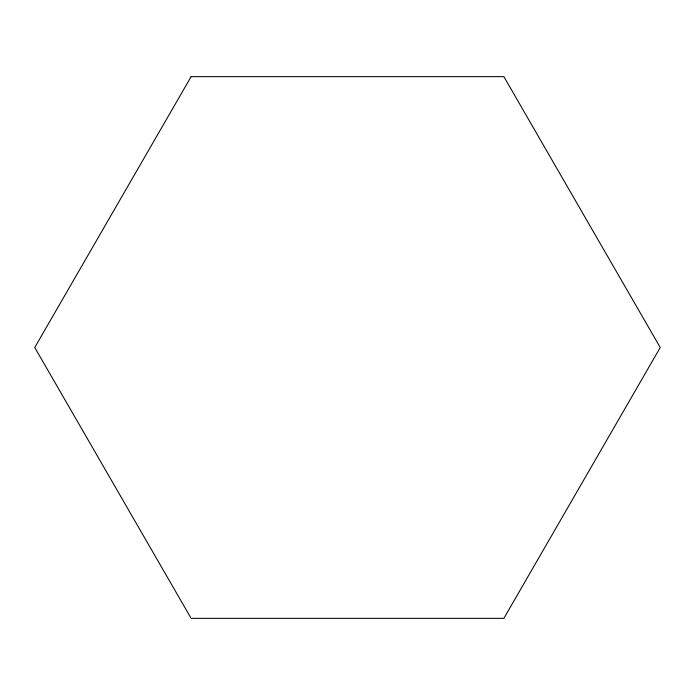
<?xml version="1.0" encoding="UTF-8"?>
<svg xmlns="http://www.w3.org/2000/svg" width="695" height="695" viewBox="0 0 695 695"><rect width="100%" height="100%" fill="white"/><g stroke="black" fill="none" stroke-linecap="round" stroke-linejoin="round"><path stroke-width="1.04" d="M191.125 76.65L34.75 347.5L191.125 618.35L503.875 618.35L660.25 347.5L503.875 76.65L191.125 76.65"/></g></svg>
